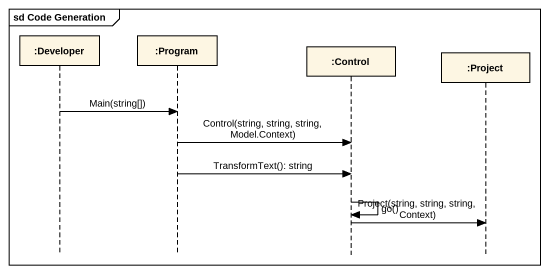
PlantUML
@startuml
mainframe sd Code Generation
hide footbox
participant ":Developer" as Developer
participant ":Program" as Program
participant ":Control" as Control_
participant ":Project" as Project

Developer -> Program : Main(string[])
Program -> Control_ : Control(string, string, string, Model.Context)
Program -> Control_ : TransformText(): string
Control_ -> Control_ : go()
Control_ -> Project : Project(string, string, string, Context)
@enduml
